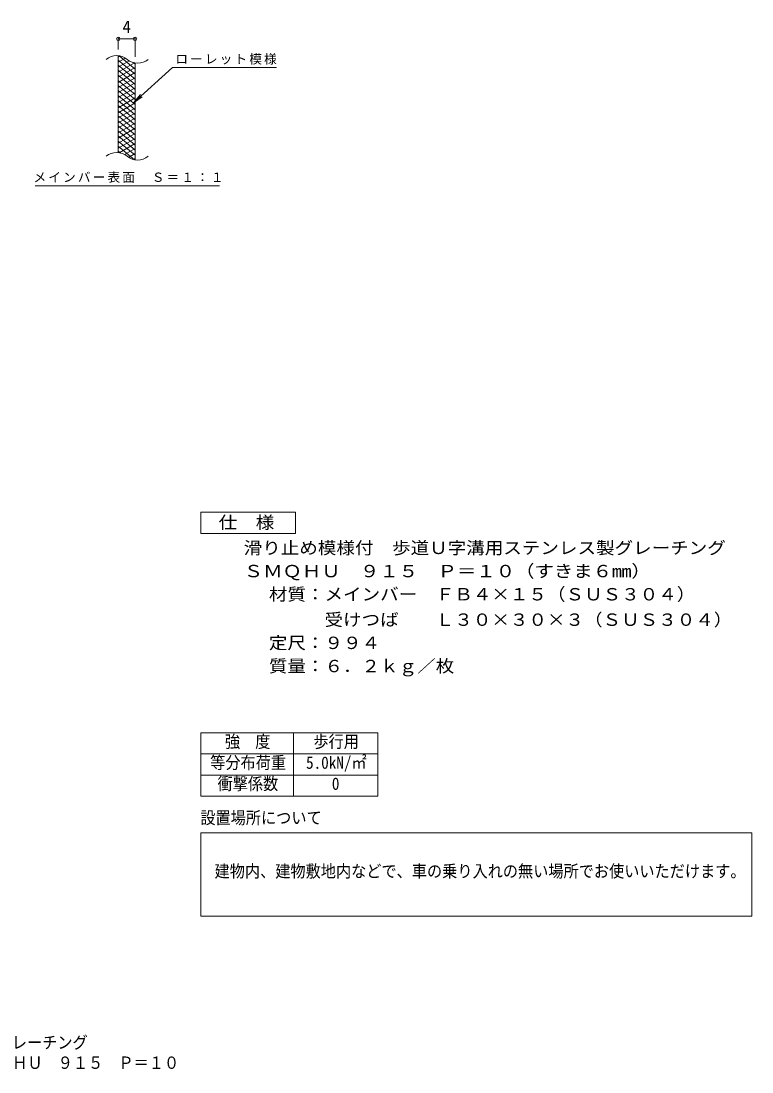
# Model space of a CAD drawing. Units: millimetres, scale not verified, with parts at other scales. Extents: x -1607 to 1699, y -1375 to 1187.
# Drawn here: x -36 to 1699, y -1375 to 1119 of the extents above; entities that cross this region are included whole.
import ezdxf
from ezdxf.enums import TextEntityAlignment as Align

# ---------------------------------------------------------------- set-up
doc = ezdxf.new("R2010")
doc.units = ezdxf.units.MM
doc.header["$LTSCALE"] = 10
doc.header["$PDMODE"] = 32
doc.header["$PDSIZE"] = 8
for name, color, linetype, lineweight in [('A-4', 2, 'Continuous', 9), ('A-5', 7, 'Continuous', 9), ('C-2', 3, 'Continuous', 9), ('C-4', 7, 'Continuous', 9), ('C-5', 7, 'Continuous', 9), ('C-9', 6, 'Continuous', 5)]:
    doc.layers.add(name, color=color, linetype=linetype, lineweight=lineweight)
doc.layers.add('F-5', color=2, linetype='Continuous')
doc.styles.add('ＭＳ ゴシック', font='')
doc.styles.get('ＭＳ ゴシック').set_extended_font_data('MS Gothic')

msp = doc.modelspace()

# ---------------------------------------------------------------- linework, layer by layer
at = {"layer": 'A-4'}
for p, q in [((390.76, -570.52), (810.76, -570.52)), ((390.76, -570.52), (390.76, -720.52)), ((610.76, -570.52), (610.76, -720.52)), ((810.76, -570.52), (810.76, -720.52)), ((390.76, -620.52), (810.76, -620.52)), ((390.76, -670.52), (810.76, -670.52)), ((390.76, -720.52), (810.76, -720.52)), ((390.76, -807.46), (1699.08, -807.46)), ((390.76, -1005.72), (390.76, -807.46))]:
    msp.add_line(p, q, dxfattribs=at)
msp.add_lwpolyline([(1699.08, -807.46), (1699.08, -1005.72), (390.76, -1005.72)], dxfattribs=at)
at = {"layer": 'A-5'}
msp.add_lwpolyline([(390.76, -97.07), (390.76, -47.07), (615.76, -47.07), (615.76, -97.07)], close=True, dxfattribs=at)
at = {"layer": 'C-2'}
for p, q in [((195.17, 806.03), (195.17, 1036.03)), ((235.17, 788.82), (235.17, 1018.82))]:
    msp.add_line(p, q, dxfattribs=at)
for centre, start, end in [((191.2, 996.78), 50.82628, 129.17371), ((241.37, 1058.35), 230.82628, 309.17371), ((191.2, 766.78), 50.82628, 129.17371), ((241.37, 828.35), 230.82628, 309.17371)]:
    msp.add_arc(centre, 39.71, start, end, dxfattribs=at)
at = {"layer": 'C-4'}
for p, q in [((195.17, 1051.03), (195.17, 1079.26)), ((195.17, 1076.26), (235.17, 1076.26)), ((235.17, 1033.82), (235.17, 1079.26))]:
    msp.add_line(p, q, dxfattribs=at)
for p in [(195.17, 1076.26), (235.17, 1076.26)]:
    msp.add_point(p, dxfattribs=at)
at = {"layer": 'C-5'}
for p, q in [((323.48, 1007.93), (570.56, 1007.93)), ((231.51, 924.8), (252.09, 938.99)), ((-2.46, 727.86), (435.57, 727.86))]:
    msp.add_line(p, q, dxfattribs=at)
msp.add_lwpolyline([(323.48, 1007.93), (231.51, 924.8), (247.71, 943.84)], dxfattribs=at)
at = {"layer": 'C-9'}
for p, q in [((199.7, 1035.57), (195.17, 1032.95)), ((211.95, 1030.64), (195.17, 1020.95)), ((235.17, 992.21), (195.17, 1025.77)), ((221.34, 1024.06), (195.17, 1008.95)), ((235.17, 1004.21), (197.25, 1036.03)), ((233.94, 1019.34), (195.17, 996.95)), ((235.17, 980.21), (195.17, 1013.77)), ((235.17, 1008.05), (195.17, 984.95)), ((235.17, 968.21), (195.17, 1001.77)), ((235.17, 1016.21), (230.45, 1020.17)), ((235.17, 996.05), (195.17, 972.95)), ((235.17, 956.21), (195.17, 989.77)), ((235.17, 984.05), (195.17, 960.95)), ((235.17, 944.21), (195.17, 977.77)), ((235.17, 972.05), (195.17, 948.95)), ((235.17, 932.21), (195.17, 965.77)), ((235.17, 960.04), (195.17, 936.95)), ((235.17, 920.21), (195.17, 953.77)), ((235.17, 948.04), (195.17, 924.95)), ((235.17, 908.21), (195.17, 941.77)), ((235.17, 936.05), (195.17, 912.95)), ((235.17, 896.21), (195.17, 929.77)), ((235.17, 924.04), (195.17, 900.95)), ((235.17, 884.21), (195.17, 917.77)), ((235.17, 912.05), (195.17, 888.95)), ((235.17, 872.21), (195.17, 905.77)), ((235.17, 900.05), (195.17, 876.95)), ((235.17, 860.21), (195.17, 893.77)), ((235.17, 888.05), (195.17, 864.95)), ((235.17, 848.21), (195.17, 881.77)), ((235.17, 876.04), (195.17, 852.95)), ((235.17, 836.21), (195.17, 869.77)), ((235.17, 864.05), (195.17, 840.95)), ((235.17, 824.21), (195.17, 857.77)), ((235.17, 852.05), (195.17, 828.95)), ((235.17, 812.21), (195.17, 845.77)), ((235.17, 840.05), (195.17, 816.95)), ((235.17, 800.21), (195.17, 833.77)), ((235.17, 828.05), (197.07, 806.05)), ((233.79, 789.37), (195.17, 821.77)), ((200.36, 805.42), (195.17, 809.77)), ((235.17, 816.05), (210.22, 801.64)), ((235.17, 804.05), (219.66, 795.09)), ((235.17, 792.05), (231.45, 789.9))]:
    msp.add_line(p, q, dxfattribs=at)

# ---------------------------------------------------------------- texts
at = {"layer": 'A-5', "color": 2, "style": 'ＭＳ ゴシック'}
for s, width, p in [('仕\u3000様', 1.1, (433.3, -94.64)), ('滑り止め模様付\u3000歩道Ｕ字溝用ステンレス製グレーチング', 1.1, (492.85, -154.99)), ('ＳＭＱＨＵ\u3000９１５\u3000Ｐ＝１０（すきま６mm）', 1.15, (492.85, -209.99)), ('材質：メインバー\u3000ＦＢ４×１５（ＳＵＳ３０４）', 1.1, (552.56, -264.99)), ('\u3000\u3000\u3000受けつば\u3000\u3000Ｌ３０×３０×３（ＳＵＳ３０４）', 1.1, (552.56, -325.33)), ('定尺：９９４', 1.1, (552.56, -380.33)), ('質量：６．２ｋｇ／枚', 1.1, (552.56, -435.33))]:
    msp.add_text(s, height=29.33, dxfattribs=dict(at, width=width)).set_placement(p, align=Align.BOTTOM_LEFT)
at = {"layer": 'A-5', "style": 'ＭＳ ゴシック', "width": 0.9}
for s, p in [('強\u3000度', (448.26, -614.52)), ('歩行用', (658.26, -614.52)), ('等分布荷重', (413.26, -664.52)), ('5.0kN/㎡', (640.76, -664.52)), ('衝撃係数', (430.76, -714.52)), ('0', (702.01, -714.52)), ('設置場所について', (389.87, -795.33)), ('建物内、建物敷地内などで、車の乗り入れの無い場所でお使いいただけます。', (423.7, -922.01))]:
    msp.add_text(s, height=29.33, dxfattribs=at).set_placement(p, align=Align.BOTTOM_LEFT)
at = {"layer": 'C-4', "color": 2, "style": 'ＭＳ ゴシック'}
msp.add_text('4', height=29.33, dxfattribs=at).set_placement((205.17, 1081.26), align=Align.BOTTOM_LEFT)
at = {"layer": 'C-5', "char_height": 21.99, "attachment_point": 7, "style": 'ＭＳ ゴシック'}
for s, insert in [('\\T1.17;ローレット模様', (330.56, 1015)), ('\\T1.17;メインバー表面\u3000Ｓ＝１：１', (-6.02, 734.56))]:
    msp.add_mtext(s, dxfattribs=dict(at, insert=insert))
at = {"layer": 'F-5', "style": 'ＭＳ ゴシック', "width": 0.9}
for s, p in [('滑り止め模様付\u3000歩道Ｕ字溝用\u3000ステンレス製グレーチング', (-849.55, -1328.51)), ('ＳＭＱＨＵ\u3000９１５\u3000Ｐ＝１０', (-164.51, -1376.51))]:
    msp.add_text(s, height=29.33, dxfattribs=at).set_placement(p, align=Align.BOTTOM_LEFT)

doc.saveas('drawing.dxf')
